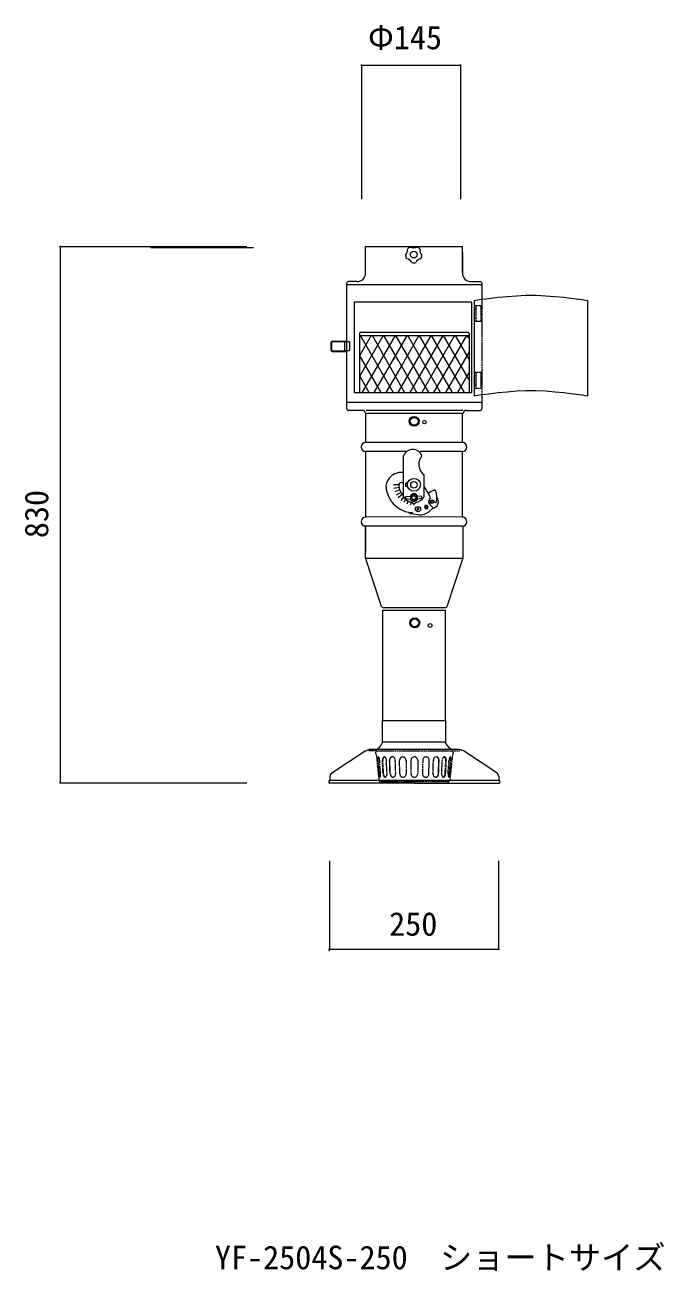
# Model space of a CAD drawing. Units: millimetres, scale not verified. Extents: x 237 to 7303, y -3243 to 2650.
# Drawn here: x 4327 to 7303, y -3240 to 2567 of the extents above; entities that cross this region are included whole.
import ezdxf
from ezdxf.enums import TextEntityAlignment as Align

# ---------------------------------------------------------------- set-up
doc = ezdxf.new("R2010")
doc.units = ezdxf.units.MM
doc.header["$LTSCALE"] = 3
doc.header["$PDMODE"] = 32
doc.header["$PDSIZE"] = 1.5
doc.linetypes.add('DASHED1', pattern=[1.8, 1.2, -0.6])
doc.linetypes.add('LONG_DASHED1', pattern=[7, 6, -1])
doc.layers.add('1-1_NOTE', color=7, linetype='Continuous', lineweight=9)
doc.styles.add('ＭＳ ゴシック', font='')
doc.styles.get('ＭＳ ゴシック').set_extended_font_data('MS Gothic')

msp = doc.modelspace()

# ---------------------------------------------------------------- linework, layer by layer
at = {"layer": '1-1_NOTE'}
for p, q in [((5893.745, 2379.478), (6355.745, 2379.478)), ((5893.745, 2379.478), (5893.745, 1754.808)), ((6355.745, 2379.478), (6355.745, 1754.808)), ((4491.658, 1534.027), (4491.658, -964.176)), ((4911.491, 1529.427), (5391.491, 1529.427)), ((5913.17, 1410.806), (5913.17, 1534.027)), ((5913.17, 1534.027), (6363.776, 1534.027)), ((6127.086, 1529.806), (6147.881, 1529.806)), ((6363.776, 1410.806), (6363.776, 1534.027)), ((6363.776, 1505.806), (6363.776, 1406.811)), ((5825.239, 1356.498), (6455.239, 1356.498)), ((5825.276, 779.807), (5825.276, 1361.806)), ((5873.17, 1370.806), (5834.276, 1370.806)), ((6403.776, 1370.806), (6446.276, 1370.806)), ((6455.276, 1291.958), (6455.276, 1361.806)), ((6419.231, 1283.147), (6419.231, 839.147)), ((6947.231, 1283.147), (6947.231, 839.147)), ((6407.121, 1274.269), (5859.408, 1274.269)), ((5859.408, 1274.269), (5859.408, 854.269)), ((6407.121, 1274.269), (6407.121, 854.269)), ((6419.871, 1184.466), (6419.871, 1259.466)), ((6419.871, 1244.466), (6425.871, 1244.466)), ((6425.871, 1199.466), (6419.871, 1199.466)), ((5884.837, 1128.405), (5884.837, 854.269)), ((5884.837, 1119.405), (6394.837, 1119.405)), ((5995.03, 1119.405), (5884.837, 928.544)), ((5939.605, 1119.405), (5884.837, 1024.544)), ((5888.969, 1118.082), (6041.969, 854.082)), ((5890.837, 1134.405), (6388.837, 1134.405)), ((6050.193, 1119.456), (5897.193, 855.456)), ((5945.154, 1118.597), (6095.154, 854.597)), ((6104.947, 1118.082), (5951.947, 854.082)), ((6067.648, 999.848), (5998.622, 1119.405)), ((6105.882, 1119.405), (6044.036, 1012.284)), ((6207.124, 854.269), (6054.048, 1119.405)), ((6216.733, 1119.405), (6063.657, 854.269)), ((6161.307, 1119.405), (6084.377, 986.158)), ((6262.549, 854.269), (6109.473, 1119.405)), ((6272.159, 1119.405), (6119.083, 854.269)), ((6317.975, 854.269), (6164.899, 1119.405)), ((6327.584, 1119.405), (6174.508, 854.269)), ((6373.401, 854.269), (6220.324, 1119.405)), ((6383.01, 1119.405), (6229.934, 854.269)), ((6394.837, 913.14), (6275.75, 1119.405)), ((6394.837, 1009.14), (6331.176, 1119.405)), ((6394.837, 1105.14), (6386.601, 1119.405)), ((6394.837, 1128.405), (6394.837, 854.269)), ((5753.372, 1050.4), (5753.372, 1088.8)), ((5755.772, 1050.4), (5755.772, 1088.8)), ((5758.172, 1093.6), (5820.572, 1093.6)), ((5758.172, 1091.2), (5820.572, 1091.2)), ((5758.172, 1048), (5820.572, 1048)), ((5758.172, 1045.6), (5820.572, 1045.6)), ((5814.676, 1090.118), (5814.676, 1049.318)), ((5838.676, 1090.118), (5814.676, 1090.118)), ((5814.676, 1049.318), (5838.676, 1049.318)), ((5838.676, 1090.118), (5838.676, 1049.318)), ((5985.421, 854.269), (5884.837, 1028.486)), ((6044.036, 1012.284), (6031.453, 990.49)), ((6151.698, 854.269), (6067.648, 999.848)), ((6394.837, 1043.89), (6285.359, 854.269)), ((5929.996, 854.269), (5884.837, 932.486)), ((6084.377, 986.158), (6008.231, 854.269)), ((6394.837, 947.89), (6340.785, 854.269)), ((6419.766, 873.003), (6419.766, 948.003)), ((6419.766, 933.003), (6425.766, 933.003)), ((6425.766, 888.003), (6419.766, 888.003)), ((5859.408, 854.269), (6407.121, 854.269)), ((6455.276, 779.807), (6455.276, 847.958)), ((6455.276, 806.807), (5825.276, 806.807)), ((5897.276, 770.807), (5834.276, 770.807)), ((5913.776, 620.807), (5913.776, 755.807)), ((6365.276, 770.807), (5915.276, 770.807)), ((6366.776, 755.807), (5916.776, 755.807)), ((6363.776, 620.807), (6363.776, 755.807)), ((6383.276, 770.807), (6446.276, 770.807)), ((6366.776, 620.807), (5910.776, 620.807)), ((5913.776, 272.807), (5913.776, 578.807)), ((6102.746, 578.807), (5913.776, 578.807)), ((6090.304, 368.458), (6090.304, 558.958)), ((6363.776, 578.807), (6168.005, 578.807)), ((6363.776, 272.807), (6363.776, 578.807)), ((6186.304, 368.458), (6186.304, 470.458)), ((6067.825, 423.958), (6042.983, 423.958)), ((6068.895, 411.719), (6044.431, 407.406)), ((6100.804, 415.708), (6100.804, 432.208)), ((6109.46, 432.208), (6100.804, 432.208)), ((6109.46, 415.708), (6100.804, 415.708)), ((6214.411, 368.4), (6185.866, 417.319)), ((6072.075, 399.853), (6048.731, 391.356)), ((6077.267, 388.718), (6055.753, 376.298)), ((6084.314, 378.655), (6065.284, 362.687)), ((6090.912, 367.479), (6077.033, 350.938)), ((6099.6, 356.922), (6090.643, 341.408)), ((6100.822, 359.62), (6123.304, 356.62)), ((6110.879, 348.609), (6105.702, 334.386)), ((6175.786, 359.62), (6153.304, 356.62)), ((6207.294, 349.993), (6213.759, 358.361)), ((6117.183, 294.494), (6131.304, 295.136)), ((6117.319, 291.497), (6117.183, 294.494)), ((6120.028, 288.678), (6120.352, 291.635)), ((6124.08, 343.289), (6121.751, 330.085)), ((6138.304, 335.458), (6138.304, 328.637)), ((6152.783, 309.317), (6152.904, 312.314)), ((6155.781, 309.196), (6152.783, 309.317)), ((6155.902, 312.194), (6152.904, 312.314)), ((6155.66, 306.198), (6155.781, 309.196)), ((6158.658, 306.078), (6155.66, 306.198)), ((6155.902, 312.194), (6156.022, 315.191)), ((6159.02, 315.07), (6156.022, 315.191)), ((6158.658, 306.078), (6158.779, 309.075)), ((6161.776, 308.955), (6158.779, 309.075)), ((6158.899, 312.073), (6159.02, 315.07)), ((6161.897, 311.952), (6158.899, 312.073)), ((6161.776, 308.955), (6161.897, 311.952)), ((6207.204, 298.402), (6227.326, 315.807)), ((6221.059, 323.053), (6207.609, 338.603)), ((6227.326, 315.807), (6221.059, 323.053)), ((6235.573, 342.959), (6231.37, 347.818)), ((5914.555, 275.035), (6366.819, 276.552)), ((6161.413, 284.14), (6120.028, 288.678)), ((6101.276, 230.807), (5907.776, 230.807)), ((5912.276, 230.807), (5912.276, 110.807)), ((5912.306, 83.552), (5912.306, 229.737)), ((6363.776, 230.807), (6101.276, 230.807)), ((6367.083, 83.564), (6367.083, 231.52)), ((5987.694, -142.612), (5912.306, 83.552)), ((5916.369, 81.86), (6367.802, 81.86)), ((6292.621, -142.578), (6367.083, 83.564)), ((5993.071, -160.225), (6284.071, -160.225)), ((5993.071, -673.378), (5993.071, -160.225)), ((6283.123, -149.45), (5997.181, -149.45)), ((6284.071, -160.225), (6284.071, -677.14)), ((5991.806, -674.569), (6285.806, -674.569)), ((5991.806, -777.418), (5991.806, -674.569)), ((6285.806, -674.569), (6285.806, -777.607)), ((5918.646, -812.94), (5921.173, -812.012)), ((5921.173, -812.012), (5923.564, -811.358)), ((5923.564, -811.358), (5927.793, -810.561)), ((5927.793, -810.561), (5930.277, -810.194)), ((6350.276, -810.194), (5930.277, -810.194)), ((6284.071, -775.225), (5993.071, -775.225)), ((6352.894, -810.442), (6350.276, -810.194)), ((6357.33, -811.106), (6352.894, -810.442)), ((6359.814, -811.764), (6357.33, -811.106)), ((6362.241, -812.71), (6359.814, -811.764)), ((6366.267, -814.826), (6362.241, -812.71)), ((5756.31, -918.271), (5911.995, -816.194)), ((5911.995, -816.194), (5914.414, -814.928)), ((5914.414, -814.928), (5918.646, -812.94)), ((6368.557, -816.194), (6366.267, -814.826)), ((6524.243, -918.271), (6368.557, -816.194)), ((5747.276, -934.996), (5747.276, -954.194)), ((6533.276, -954.194), (5747.276, -954.194)), ((6140.276, -966.194), (5747.276, -966.194)), ((6140.276, -966.194), (6533.276, -966.194)), ((6533.276, -934.996), (6533.276, -954.194)), ((5747.276, -1739.487), (6533.276, -1739.487))]:
    msp.add_line(p, q, dxfattribs=at)
at = {"layer": '1-1_NOTE', "color": 4}
for p, q in [((4491.658, 1534.027), (5360.103, 1534.027)), ((4491.658, -964.176), (5360.103, -964.176)), ((5747.276, -1739.487), (5747.276, -1328.119)), ((6533.276, -1739.487), (6533.276, -1328.119))]:
    msp.add_line(p, q, dxfattribs=at)
at = {"layer": '1-1_NOTE', "linetype": 'DASHED1'}
for p, q in [((6455.276, 847.958), (6455.276, 1291.958)), ((6425.871, 1259.466), (6425.871, 1184.466)), ((6449.871, 1184.466), (6419.871, 1184.466)), ((6419.766, 948.003), (6449.766, 948.003)), ((6425.766, 948.003), (6425.766, 873.003)), ((6449.766, 948.003), (6449.766, 873.003)), ((6449.766, 873.003), (6419.766, 873.003)), ((5930.277, -816.194), (5930.277, -810.194)), ((6350.276, -810.194), (6350.276, -816.194)), ((5966.276, -816.194), (5930.277, -816.194)), ((5959.726, -828.781), (5962.784, -833.368)), ((5960.804, -820.906), (5966.276, -816.194)), ((5962.742, -833.372), (5975.276, -951.194)), ((5966.276, -816.194), (6314.276, -816.194)), ((5973.535, -922.955), (5969.15, -860.108)), ((5976.685, -922.955), (5972.3, -860.108)), ((5983.193, -922.28), (5978.808, -859.433)), ((5994.743, -923.092), (5991.456, -860.178)), ((5996.948, -923.092), (5993.661, -860.178)), ((6013.225, -922.124), (6009.938, -859.209)), ((6027.219, -923.12), (6025.03, -860.158)), ((6028.164, -922.805), (6025.975, -859.843)), ((6053.628, -921.916), (6051.439, -858.954)), ((6072.518, -922.951), (6071.428, -859.96)), ((6101.358, -859.438), (6102.449, -922.428)), ((6124.527, -859.694), (6124.527, -922.694)), ((6156.027, -859.694), (6156.027, -922.694)), ((6179.195, -859.438), (6178.105, -922.428)), ((6208.035, -922.951), (6209.125, -859.96)), ((6226.925, -921.916), (6229.114, -858.954)), ((6252.389, -922.805), (6254.579, -859.843)), ((6253.334, -923.12), (6255.524, -860.158)), ((6267.328, -922.124), (6270.616, -859.209)), ((6283.605, -923.092), (6286.892, -860.178)), ((6285.81, -923.092), (6289.097, -860.178)), ((6297.36, -922.28), (6301.745, -859.433)), ((6303.868, -922.955), (6308.253, -860.108)), ((6317.819, -833.291), (6305.277, -951.194)), ((6307.018, -922.955), (6311.403, -860.108)), ((6314.276, -816.194), (6350.276, -816.194)), ((6319.749, -820.906), (6314.276, -816.194)), ((6320.826, -828.781), (6317.768, -833.368)), ((6296.277, -960.194), (5984.276, -960.194))]:
    msp.add_line(p, q, dxfattribs=at)
at = {"layer": '1-1_NOTE'}
for points in [[(6419.231, 1283.147), (6444.089, 1286.527), (6486.946, 1292.178), (6529.803, 1297.343), (6572.66, 1301.714), (6615.517, 1304.981), (6658.374, 1306.838), (6683.231, 1307.147), (6708.089, 1306.838), (6750.946, 1304.981), (6793.803, 1301.714), (6836.66, 1297.343), (6879.517, 1292.178), (6922.374, 1286.527), (6947.231, 1283.147)], [(6419.231, 839.147), (6444.089, 842.527), (6486.946, 848.178), (6529.803, 853.343), (6572.66, 857.714), (6615.517, 860.981), (6658.374, 862.838), (6683.231, 863.147), (6708.089, 862.838), (6750.946, 860.981), (6793.803, 857.714), (6836.66, 853.343), (6879.517, 848.178), (6922.374, 842.527), (6947.231, 839.147)], [(6100.822, 359.62), (6100.822, 368.62), (6123.304, 371.62)], [(6175.786, 359.62), (6175.786, 368.62), (6153.304, 371.62)], [(6117.319, 291.497), (6131.44, 292.139), (6131.304, 295.136)], [(6130.054, 342.067), (6138.304, 335.458), (6146.554, 342.067)]]:
    msp.add_lwpolyline(points, dxfattribs=at)
at = {"layer": '1-1_NOTE', "linetype": 'DASHED1'}
msp.add_lwpolyline([(6419.871, 1259.466), (6449.871, 1259.466), (6449.871, 1184.466)], dxfattribs=at)
at = {"layer": '1-1_NOTE'}
msp.add_lwpolyline([(6189.855, 327.028), (6186.904, 318.525), (6192.791, 311.718), (6201.63, 313.414), (6204.581, 321.916), (6198.694, 328.723)], close=True, dxfattribs=at)
for centre, radius in [((6137.483, 1496.396), 15.75), ((6139.177, 719.736), 23), ((6139.387, 719.698), 18), ((6187.268, 715.792), 8), ((6138.304, 423.958), 30), ((6138.304, 423.958), 15), ((6138.304, 364.12), 15), ((6138.304, 364.12), 9), ((6222.294, 344.467), 7.5), ((6222.294, 344.467), 6), ((6157.34, 310.634), 12), ((6195.743, 320.221), 4.5), ((6142.177, -219.264), 23), ((6142.387, -219.302), 18), ((6213.632, -231.492), 9)]:
    msp.add_circle(centre, radius, dxfattribs=at)
for centre, radius, start, end in [((6079.707, 1515.169), 29.25, 312.17187, 11.82813), ((6137.483, 1496.396), 38.25, 112.35627, 139.64373), ((6137.483, 1557.146), 29.25, 240.17187, 299.82813), ((6137.483, 1496.396), 38.25, 40.35627, 67.64373), ((6195.26, 1515.169), 29.25, 168.17187, 227.82813), ((6137.483, 1496.396), 38.25, 184.35627, 211.64373), ((6101.775, 1447.248), 29.25, 24.17187, 83.82813), ((6137.483, 1496.396), 38.25, 256.35627, 283.64373), ((6173.191, 1447.248), 29.25, 96.17187, 155.82813), ((6137.371, 1496.396), 38.25, 328.35627, 355.64373), ((6137.483, 1496.396), 38.25, 328.35627, 355.64373), ((5873.17, 1410.806), 40, 270, 0), ((6403.776, 1410.806), 40, 180, 270), ((5834.276, 1361.806), 9, 90, 180), ((6446.276, 1361.806), 9, 0, 90), ((5890.837, 1128.405), 6, 90, 180), ((6388.837, 1128.405), 6, 0, 90), ((5758.172, 1088.8), 4.8, 90, 180), ((5758.172, 1050.4), 4.8, 180, 270), ((5758.172, 1088.8), 2.4, 90, 180), ((5758.172, 1050.4), 2.4, 180, 270), ((5820.572, 1088.8), 4.8, 15.93796, 90), ((5820.572, 1088.8), 2.4, 33.31165, 90), ((5820.572, 1050.4), 2.4, 270, 333.20451), ((5820.572, 1050.4), 4.8, 270, 346.97339), ((5834.276, 779.807), 9, 180, 270), ((5897.276, 755.807), 15, 0, 90), ((6383.276, 755.807), 15, 90, 180), ((6446.276, 779.807), 9, 270, 0), ((5913.776, 599.807), 21, 90, 270), ((6132.893, 543.728), 45.23, 19.67743, 160.32256), ((6363.776, 599.807), 21, 270, 90), ((6220.866, 519.596), 60.076, 139.06517, 234.87869), ((6079.526, 409.309), 72.129, 81.40654, 172.99953), ((6138.304, 423.958), 130.5, 182.57289, 262.23984), ((6079.055, 423.322), 11.249, 90, 181.22952), ((6138.304, 423.958), 70.5, 180.51668, 227.08981), ((6079.055, 423.322), 11.249, 3.23477, 90), ((6138.304, 397.625), 56.167, 211.28448, 261.55359), ((6138.304, 364.12), 18, 90, 156.05156), ((6138.304, 364.12), 18, 203.94843, 336.05156), ((6138.304, 364.12), 18, 23.94843, 90), ((6138.304, 397.625), 56.167, 278.4464, 328.7155), ((6268.99, 295.109), 109.221, 109.2178, 125.62424), ((6214.416, 344.49), 9, 142.30957, 220.8582), ((6222.294, 339.967), 12, 45, 220.8582), ((6206.637, 363.864), 9, 322.30957, 30.26373), ((6222.294, 344.467), 30, 277.19296, 41.19754), ((6235.293, 394.438), 4.5, 80.26373, 119.82397), ((6235.293, 394.438), 4.5, 358.37778, 80.26373), ((6143.126, 363.128), 101.748, 350.44992, 19.28555), ((6167.953, 343.782), 60, 263.74202, 310.8582), ((6238.977, 345.902), 4.5, 220.8582, 4.3978), ((5913.776, 251.807), 21, 90, 270), ((6363.776, 251.807), 21, 270, 90), ((5919.306, 86.099), 7, 180, 203.82426), ((5919.306, 85.041), 7, 180, 202.91998), ((6360.083, 86.089), 7, 335.83337, 0), ((6360.083, 83.182), 7, 336.52901, 0), ((5997.181, -139.45), 10, 198.43495, 270), ((6283.123, -139.45), 10, 270, 341.77492), ((5945.952, -763.224), 48, 281.89422, 342.79972), ((6331.6, -763.224), 48, 197.43546, 258.10578), ((5767.276, -934.996), 20, 123.25132, 180), ((6513.276, -934.996), 20, 0, 56.74872), ((5747.276, -960.194), 6, 90, 270), ((6533.276, -960.194), 6, 270, 90)]:
    msp.add_arc(centre, radius, start, end, dxfattribs=at)
at = {"layer": '1-1_NOTE', "linetype": 'LONG_DASHED1'}
msp.add_arc((6222.294, 339.967), 59.25, 73.48132, 80.26373, dxfattribs=at)
at = {"layer": '1-1_NOTE', "linetype": 'DASHED1'}
for centre, radius, start, end in [((5964.719, -825.453), 6, 130.73247, 213.69007), ((6140.277, -859.694), 15.75, 0, 180), ((6315.834, -825.453), 6, 326.30993, 49.26753), ((6140.277, -922.694), 15.75, 180, 0), ((5984.276, -951.194), 9, 180, 270), ((6296.277, -951.194), 9, 270, 0), ((5747.276, -1740.194), 6, 90, 270)]:
    msp.add_arc(centre, radius, start, end, dxfattribs=at)
for centre, major_axis, ratio, start_param, end_param in [((5973.97, -859.771), (-1.099, 15.712), 0.3, 4.71238898, 7.85398163), ((5977.12, -859.771), (-1.099, 15.712), 0.3, 0.31807841, 1.57079633), ((6000.688, -859.694), (-0.824, 15.728), 0.6, 4.71238898, 7.85398163), ((6002.893, -859.694), (-0.824, 15.728), 0.6, 0.08539564, 1.57079633), ((6037.752, -859.714), (-0.55, 15.74), 0.8, 0.19277883, 1.57079633), ((6038.697, -859.399), (-0.55, 15.74), 0.8, 4.71238898, 7.85398163), ((6086.389, -859.699), (-0.275, 15.748), 0.95, 4.71238898, 7.85398163), ((6194.165, -859.699), (0.275, 15.748), 0.95, 4.71238898, 7.85398163), ((6241.856, -859.399), (0.55, 15.74), 0.8, 4.71238898, 7.85398163), ((6242.801, -859.714), (0.55, 15.74), 0.8, 4.71238898, 6.09040648), ((6279.866, -859.694), (0.824, 15.728), 0.6, 4.71238898, 7.85398163), ((6277.661, -859.694), (0.824, 15.728), 0.6, 4.71238898, 6.19778966), ((6306.583, -859.771), (1.099, 15.712), 0.3, 4.71238898, 7.85398163), ((6303.433, -859.771), (1.099, 15.712), 0.3, 4.71238898, 5.9651069), ((5978.365, -922.618), (1.099, -15.712), 0.3, 4.71238898, 7.85398163), ((5981.515, -922.618), (1.099, -15.712), 0.3, 4.71238898, 5.92315697), ((6003.985, -922.608), (0.824, -15.728), 0.6, 4.71238898, 7.85398163), ((6006.19, -922.608), (0.824, -15.728), 0.6, 4.71238898, 6.13492104), ((6039.951, -922.675), (0.55, -15.74), 0.8, 4.71238898, 6.55389338), ((6040.896, -922.36), (0.55, -15.74), 0.8, 4.71238898, 7.85398163), ((6087.488, -922.689), (0.275, -15.748), 0.95, 4.71238898, 7.85398163), ((6193.065, -922.689), (-0.275, -15.748), 0.95, 4.71238898, 7.85398163), ((6239.657, -922.36), (-0.55, -15.74), 0.8, 4.71238898, 7.85398163), ((6240.602, -922.675), (-0.55, -15.74), 0.8, 6.01247724, 7.85398163), ((6276.569, -922.608), (-0.824, -15.728), 0.6, 4.71238898, 7.85398163), ((6274.364, -922.608), (-0.824, -15.728), 0.6, 0.14826426, 1.57079633), ((6302.189, -922.618), (-1.099, -15.712), 0.3, 4.71238898, 7.85398163), ((6299.039, -922.618), (-1.099, -15.712), 0.3, 0.36002834, 1.57079633)]:
    msp.add_ellipse(centre, major_axis=major_axis, ratio=ratio, start_param=start_param, end_param=end_param, dxfattribs=at)
at = {"layer": '1-1_NOTE'}
for p in [(5893.745, 2379.478), (6355.745, 2379.478)]:
    msp.add_point(p, dxfattribs=at)
at = {"layer": '1-1_NOTE', "color": 1}
for p in [(4491.658, 1534.027), (4491.658, -964.176), (5747.276, -1739.487), (6533.276, -1739.487)]:
    msp.add_point(p, dxfattribs=at)

# ---------------------------------------------------------------- texts
at = {"layer": '1-1_NOTE', "color": 3, "style": 'ＭＳ ゴシック'}
msp.add_text('Φ145', height=110, dxfattribs=at).set_placement((5924.487, 2420.107), align=Align.BOTTOM_LEFT)
at = {"layer": '1-1_NOTE', "style": 'ＭＳ ゴシック'}
msp.add_text('830', height=110, rotation=90, dxfattribs=at).set_placement((4468.804, 175.316), align=Align.BOTTOM_LEFT)
for s, p in [('250', (6022.863, -1710.123)), ('YF-2504S-250\u3000ショートサイズ', (5211.553, -3264.181))]:
    msp.add_text(s, height=110, dxfattribs=at).set_placement(p, align=Align.BOTTOM_LEFT)

doc.saveas('drawing.dxf')
